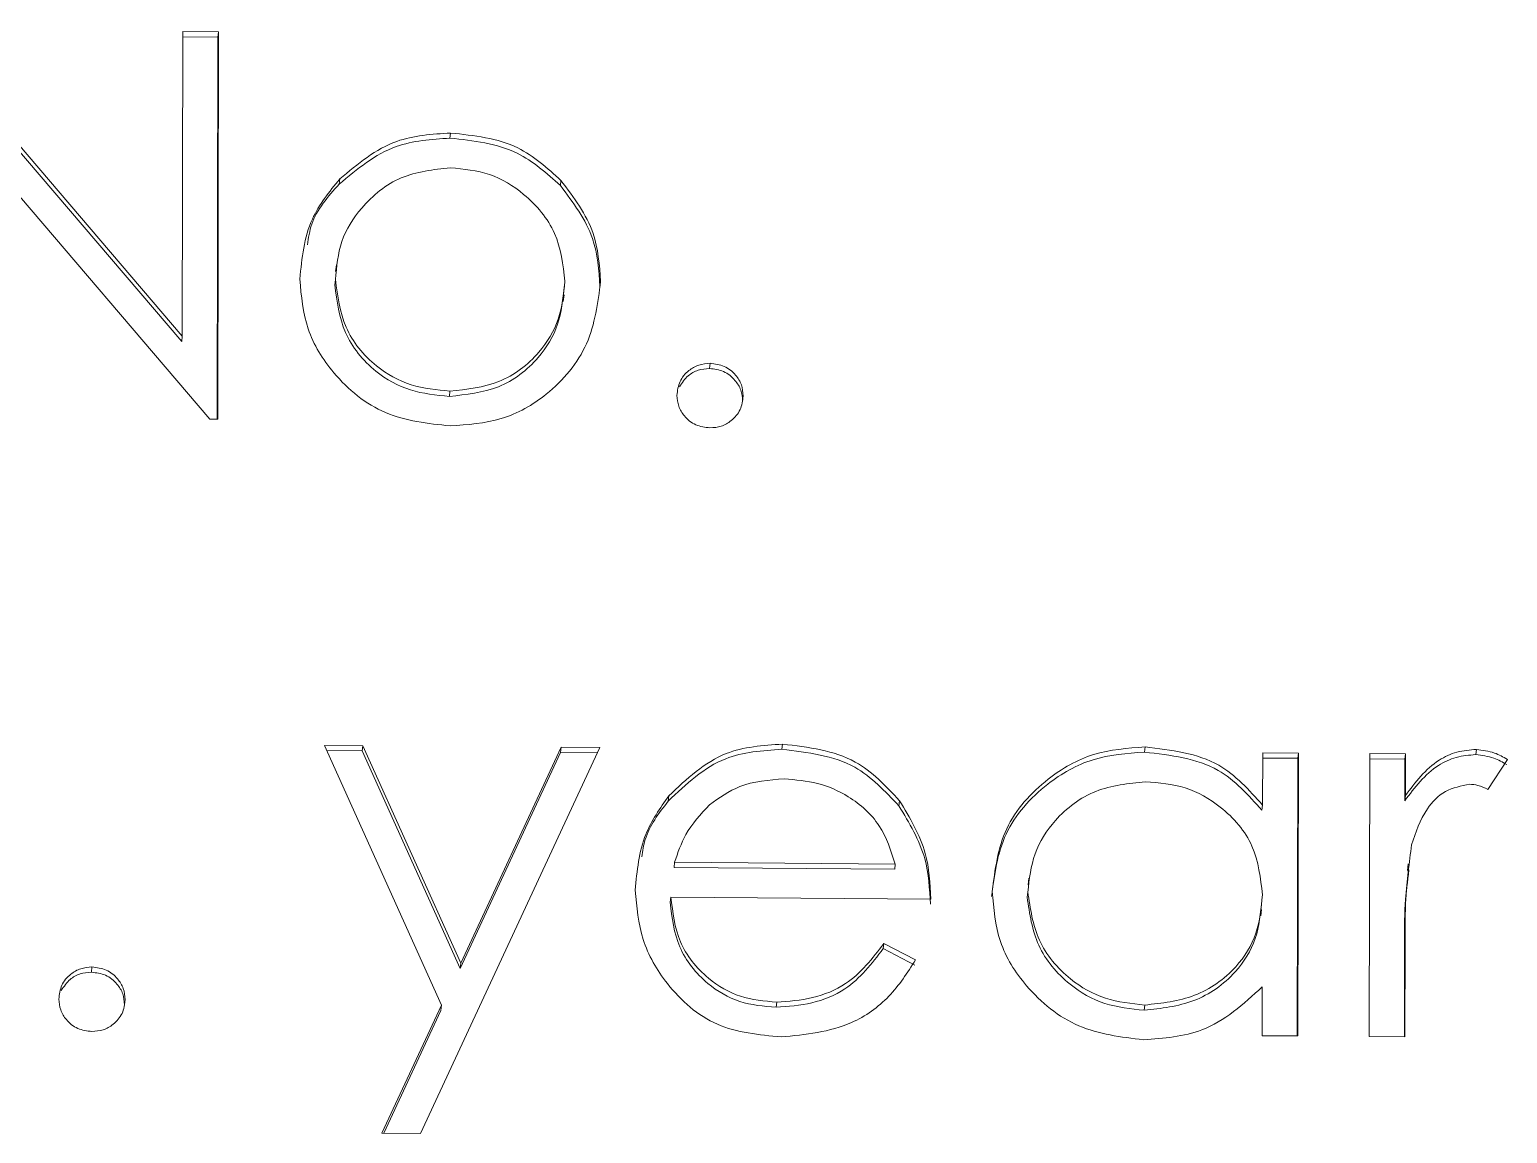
# Model space of a CAD drawing. Extents: x 766778 to 845620, y 133762 to 209800.
# Drawn here: x 788362.82 to 788375.82, y 190724.56 to 190734.27 of the extents above; entities that cross this region are included whole.
import ezdxf

# ---------------------------------------------------------------- set-up
doc = ezdxf.new("R2010")
doc.units = 0
doc.header["$MEASUREMENT"] = 0
doc.layers.get('0').update_dxf_attribs({"color": 1, "linetype": 'CONTINUOUS'})

# ---------------------------------------------------------------- blocks, each defined once
blk = doc.blocks.new('fifui')
at = {"color": 252, "linetype": 'Continuous', "lineweight": 5}
for p, q in [((405079.84, -8275.419), (405082.151, -8278.114)), ((405079.835, -8275.465), (405082.146, -8278.16)), ((405082.151, -8275.433), (405082.465, -8275.435)), ((405082.151, -8278.114), (405082.151, -8275.433)), ((405082.151, -8275.479), (405082.46, -8275.481)), ((405082.46, -8275.481), (405082.465, -8275.435)), ((405082.46, -8275.481), (405082.46, -8278.842)), ((405082.465, -8275.435), (405082.465, -8278.842)), ((405082.394, -8278.841), (405080.088, -8276.152)), ((405084.502, -8276.366), (405084.508, -8276.321)), ((405083.528, -8276.773), (405083.533, -8276.727)), ((405085.474, -8276.782), (405085.479, -8276.737)), ((405083.505, -8277.484), (405083.498, -8277.541)), ((405083.492, -8277.658), (405083.497, -8277.612)), ((405085.824, -8277.67), (405085.83, -8277.624)), ((405085.502, -8277.801), (405085.508, -8277.744)), ((405082.146, -8278.16), (405082.151, -8278.114)), ((405086.789, -8278.389), (405086.794, -8278.343)), ((405084.501, -8278.638), (405084.506, -8278.592)), ((405087.08, -8278.675), (405087.086, -8278.629)), ((405082.465, -8278.842), (405082.394, -8278.841)), ((405083.407, -8281.711), (405083.746, -8281.713)), ((405084.441, -8283.995), (405083.407, -8281.711)), ((405083.428, -8281.757), (405083.741, -8281.759)), ((405083.741, -8281.759), (405083.746, -8281.713)), ((405083.741, -8281.759), (405084.606, -8283.671)), ((405083.746, -8281.713), (405084.611, -8283.625)), ((405085.83, -8281.726), (405084.26, -8285.123)), ((405084.606, -8283.671), (405085.485, -8281.77)), ((405084.611, -8283.625), (405085.49, -8281.724)), ((405085.485, -8281.77), (405085.49, -8281.724)), ((405085.485, -8281.77), (405085.808, -8281.771)), ((405085.49, -8281.724), (405085.83, -8281.726)), ((405087.432, -8281.738), (405087.437, -8281.692)), ((405090.621, -8281.757), (405090.626, -8281.711)), ((405091.661, -8281.761), (405091.975, -8281.763)), ((405091.661, -8282.221), (405091.661, -8281.761)), ((405091.97, -8281.808), (405091.975, -8281.763)), ((405091.975, -8281.763), (405091.975, -8284.252)), ((405092.603, -8281.766), (405092.917, -8281.768)), ((405092.603, -8284.256), (405092.603, -8281.766)), ((405092.912, -8281.814), (405092.917, -8281.768)), ((405092.917, -8281.768), (405092.917, -8282.135)), ((405093.535, -8281.774), (405093.541, -8281.728)), ((405091.661, -8281.807), (405091.97, -8281.808)), ((405091.97, -8281.808), (405091.97, -8284.252)), ((405092.603, -8281.812), (405092.912, -8281.814)), ((405092.912, -8281.814), (405092.912, -8282.181)), ((405093.814, -8281.815), (405093.642, -8282.079)), ((405086.433, -8282.196), (405086.438, -8282.15)), ((405092.912, -8282.181), (405092.917, -8282.135)), ((405088.462, -8282.234), (405088.467, -8282.188)), ((405091.656, -8282.267), (405091.661, -8282.221)), ((405086.485, -8282.78), (405086.49, -8282.734)), ((405086.485, -8282.78), (405088.426, -8282.792)), ((405086.49, -8282.734), (405088.431, -8282.746)), ((405088.426, -8282.792), (405088.431, -8282.746)), ((405092.944, -8282.736), (405092.937, -8282.794)), ((405089.605, -8282.867), (405089.599, -8282.925)), ((405086.452, -8283.086), (405086.458, -8283.04)), ((405088.745, -8283.054), (405086.458, -8283.04)), ((405089.592, -8283.036), (405089.597, -8282.99)), ((405091.647, -8283.196), (405091.653, -8283.139)), ((405088.326, -8283.49), (405088.332, -8283.444)), ((405088.332, -8283.444), (405088.611, -8283.588)), ((405092.912, -8283.467), (405092.912, -8284.258)), ((405092.917, -8283.421), (405092.917, -8284.258)), ((405088.326, -8283.49), (405088.605, -8283.634)), ((405081.361, -8283.71), (405081.366, -8283.664)), ((405084.606, -8283.671), (405084.611, -8283.625)), ((405091.661, -8284.25), (405091.661, -8283.82)), ((405081.653, -8283.996), (405081.658, -8283.95)), ((405083.92, -8285.121), (405084.441, -8283.995)), ((405084.436, -8284.041), (405084.441, -8283.995)), ((405087.385, -8284.008), (405087.39, -8283.963)), ((405090.623, -8284.028), (405090.628, -8283.982)), ((405083.936, -8285.121), (405084.436, -8284.041)), ((405091.975, -8284.252), (405091.661, -8284.25)), ((405092.917, -8284.258), (405092.603, -8284.256)), ((405084.26, -8285.123), (405083.92, -8285.121))]:
    blk.add_line(p, q, dxfattribs=at)
for points, knots in [([(405083.533, -8276.727), (405083.691, -8276.595), (405083.974, -8276.357), (405084.344, -8276.332), (405084.508, -8276.321)], [0, 0, 0, 0, 0.558876, 1, 1, 1, 1]), ([(405084.508, -8276.321), (405084.715, -8276.343), (405085.086, -8276.383), (405085.359, -8276.628), (405085.479, -8276.737)], [0, 0, 0, 0, 0.55917, 1, 1, 1, 1]), ([(405083.528, -8276.773), (405083.686, -8276.64), (405083.969, -8276.403), (405084.339, -8276.378), (405084.502, -8276.366)], [0, 0, 0, 0, 0.558884, 1, 1, 1, 1]), ([(405084.502, -8276.366), (405084.71, -8276.389), (405085.081, -8276.429), (405085.354, -8276.674), (405085.474, -8276.782)], [0, 0, 0, 0, 0.559189, 1, 1, 1, 1]), ([(405084.506, -8276.626), (405084.357, -8276.643), (405084.058, -8276.677), (405083.731, -8276.947), (405083.527, -8277.269), (405083.507, -8277.498), (405083.497, -8277.612)], [0, 0, 0, 0, 0.2794836, 0.5592553, 0.7795432, 1, 1, 1, 1]), ([(405085.516, -8277.624), (405085.498, -8277.478), (405085.464, -8277.187), (405085.188, -8276.865), (405084.859, -8276.66), (405084.624, -8276.638), (405084.506, -8276.626)], [0, 0, 0, 0, 0.279587, 0.559401, 0.779656, 1, 1, 1, 1]), ([(405083.183, -8277.608), (405083.202, -8277.425), (405083.235, -8277.097), (405083.442, -8276.84), (405083.533, -8276.727)], [0, 0, 0, 0, 0.559286, 1, 1, 1, 1]), ([(405083.25, -8277.308), (405083.259, -8277.246), (405083.29, -8277.042), (405083.43, -8276.883), (405083.528, -8276.773)], [0, 0, 0, 0, 0.304261, 1, 1, 1, 1]), ([(405085.474, -8276.782), (405085.587, -8276.931), (405085.789, -8277.198), (405085.814, -8277.525), (405085.824, -8277.67)], [0, 0, 0, 0, 0.559217, 1, 1, 1, 1]), ([(405085.479, -8276.737), (405085.592, -8276.886), (405085.794, -8277.152), (405085.819, -8277.48), (405085.83, -8277.624)], [0, 0, 0, 0, 0.559213, 1, 1, 1, 1]), ([(405084.508, -8278.898), (405084.312, -8278.877), (405083.92, -8278.836), (405083.489, -8278.48), (405083.225, -8278.056), (405083.197, -8277.757), (405083.183, -8277.608)], [0, 0, 0, 0, 0.279775, 0.559177, 0.779593, 1, 1, 1, 1]), ([(405083.497, -8277.612), (405083.516, -8277.756), (405083.553, -8278.044), (405083.82, -8278.372), (405084.157, -8278.559), (405084.39, -8278.581), (405084.506, -8278.592)], [0, 0, 0, 0, 0.2796172, 0.5591596, 0.7795066, 1, 1, 1, 1]), ([(405084.506, -8278.592), (405084.655, -8278.576), (405084.951, -8278.545), (405085.286, -8278.287), (405085.482, -8277.963), (405085.504, -8277.737), (405085.516, -8277.624)], [0, 0, 0, 0, 0.279746, 0.55911, 0.779608, 1, 1, 1, 1]), ([(405085.83, -8277.624), (405085.806, -8277.813), (405085.757, -8278.191), (405085.405, -8278.615), (405084.968, -8278.866), (405084.661, -8278.887), (405084.508, -8278.898)], [0, 0, 0, 0, 0.279525, 0.559384, 0.779508, 1, 1, 1, 1]), ([(405083.492, -8277.658), (405083.51, -8277.802), (405083.548, -8278.09), (405083.815, -8278.418), (405084.152, -8278.605), (405084.385, -8278.627), (405084.501, -8278.638)], [0, 0, 0, 0, 0.279618, 0.559168, 0.779515, 1, 1, 1, 1]), ([(405084.501, -8278.638), (405084.649, -8278.622), (405084.946, -8278.591), (405085.281, -8278.333), (405085.476, -8278.009), (405085.499, -8277.783), (405085.51, -8277.67)], [0, 0, 0, 0, 0.27975, 0.559116, 0.779603, 1, 1, 1, 1]), ([(405086.502, -8278.626), (405086.508, -8278.584), (405086.518, -8278.5), (405086.597, -8278.408), (405086.693, -8278.352), (405086.76, -8278.346), (405086.794, -8278.343)], [0, 0, 0, 0, 0.279567, 0.559271, 0.77955, 1, 1, 1, 1]), ([(405086.524, -8278.55), (405086.548, -8278.515), (405086.589, -8278.453), (405086.688, -8278.398), (405086.755, -8278.392), (405086.789, -8278.389)], [0, 0, 0, 0, 0.388253, 0.693992, 1, 1, 1, 1]), ([(405086.789, -8278.389), (405086.832, -8278.394), (405086.918, -8278.404), (405087.012, -8278.483), (405087.072, -8278.576), (405087.078, -8278.642), (405087.08, -8278.675)], [0, 0, 0, 0, 0.279584, 0.559192, 0.779474, 1, 1, 1, 1]), ([(405086.794, -8278.343), (405086.837, -8278.349), (405086.923, -8278.359), (405087.018, -8278.437), (405087.077, -8278.53), (405087.083, -8278.596), (405087.086, -8278.629)], [0, 0, 0, 0, 0.279615, 0.55922, 0.779479, 1, 1, 1, 1]), ([(405086.794, -8278.911), (405086.751, -8278.906), (405086.665, -8278.895), (405086.57, -8278.817), (405086.512, -8278.724), (405086.506, -8278.658), (405086.502, -8278.626)], [0, 0, 0, 0, 0.27956, 0.559127, 0.779582, 1, 1, 1, 1]), ([(405087.086, -8278.629), (405087.08, -8278.671), (405087.07, -8278.755), (405086.991, -8278.846), (405086.895, -8278.903), (405086.828, -8278.909), (405086.794, -8278.911)], [0, 0, 0, 0, 0.279467, 0.55937, 0.77967, 1, 1, 1, 1]), ([(405086.433, -8282.196), (405086.59, -8282.046), (405086.871, -8281.778), (405087.26, -8281.75), (405087.432, -8281.738)], [0, 0, 0, 0, 0.558579, 1, 1, 1, 1]), ([(405086.438, -8282.15), (405086.595, -8282), (405086.876, -8281.733), (405087.265, -8281.704), (405087.437, -8281.692)], [0, 0, 0, 0, 0.558576, 1, 1, 1, 1]), ([(405087.432, -8281.738), (405087.659, -8281.765), (405088.066, -8281.813), (405088.341, -8282.105), (405088.462, -8282.234)], [0, 0, 0, 0, 0.558929, 1, 1, 1, 1]), ([(405087.437, -8281.692), (405087.665, -8281.719), (405088.071, -8281.767), (405088.346, -8282.059), (405088.467, -8282.188)], [0, 0, 0, 0, 0.558914, 1, 1, 1, 1]), ([(405089.278, -8283.03), (405089.303, -8282.84), (405089.351, -8282.458), (405089.722, -8282.045), (405090.159, -8281.792), (405090.467, -8281.769), (405090.621, -8281.757)], [0, 0, 0, 0, 0.279413, 0.559193, 0.779548, 1, 1, 1, 1]), ([(405089.284, -8282.984), (405089.308, -8282.794), (405089.356, -8282.412), (405089.727, -8281.999), (405090.164, -8281.747), (405090.472, -8281.723), (405090.626, -8281.711)], [0, 0, 0, 0, 0.279414, 0.559193, 0.779542, 1, 1, 1, 1]), ([(405090.621, -8281.757), (405090.852, -8281.784), (405091.265, -8281.831), (405091.536, -8282.134), (405091.656, -8282.267)], [0, 0, 0, 0, 0.559063, 1, 1, 1, 1]), ([(405090.626, -8281.711), (405090.857, -8281.738), (405091.27, -8281.786), (405091.541, -8282.088), (405091.661, -8282.221)], [0, 0, 0, 0, 0.559052, 1, 1, 1, 1]), ([(405092.912, -8282.181), (405092.999, -8282.064), (405093.122, -8281.902), (405093.362, -8281.788), (405093.478, -8281.779), (405093.535, -8281.774)], [0, 0, 0, 0, 0.558796, 0.7794828, 1, 1, 1, 1]), ([(405092.917, -8282.135), (405093.005, -8282.018), (405093.127, -8281.856), (405093.368, -8281.742), (405093.483, -8281.733), (405093.541, -8281.728)], [0, 0, 0, 0, 0.558785, 0.779485, 1, 1, 1, 1]), ([(405093.535, -8281.774), (405093.59, -8281.781), (405093.687, -8281.793), (405093.771, -8281.84), (405093.809, -8281.861)], [0, 0, 0, 0, 0.559228, 1, 1, 1, 1]), ([(405093.541, -8281.728), (405093.595, -8281.735), (405093.692, -8281.747), (405093.777, -8281.794), (405093.814, -8281.815)], [0, 0, 0, 0, 0.559258, 1, 1, 1, 1]), ([(405087.453, -8281.998), (405087.318, -8282.008), (405087.075, -8282.027), (405086.88, -8282.166), (405086.795, -8282.227)], [0, 0, 0, 0, 0.559458, 1, 1, 1, 1]), ([(405088.431, -8282.746), (405088.393, -8282.628), (405088.316, -8282.392), (405088.048, -8282.153), (405087.75, -8282.022), (405087.552, -8282.006), (405087.453, -8281.998)], [0, 0, 0, 0, 0.280136, 0.559192, 0.779591, 1, 1, 1, 1]), ([(405090.631, -8282.017), (405090.481, -8282.033), (405090.181, -8282.065), (405089.84, -8282.322), (405089.636, -8282.647), (405089.61, -8282.875), (405089.597, -8282.99)], [0, 0, 0, 0, 0.279768, 0.559287, 0.779719, 1, 1, 1, 1]), ([(405091.661, -8283.011), (405091.644, -8282.863), (405091.611, -8282.568), (405091.328, -8282.241), (405090.987, -8282.046), (405090.75, -8282.026), (405090.631, -8282.017)], [0, 0, 0, 0, 0.2796647, 0.5592108, 0.7794894, 1, 1, 1, 1]), ([(405093.481, -8282.034), (405093.407, -8282.049), (405093.259, -8282.079), (405093.068, -8282.279), (405093.009, -8282.458), (405092.973, -8282.567)], [0, 0, 0, 0, 0.278344, 0.558771, 1, 1, 1, 1]), ([(405093.642, -8282.079), (405093.613, -8282.066), (405093.562, -8282.042), (405093.506, -8282.036), (405093.481, -8282.034)], [0, 0, 0, 0, 0.560397, 1, 1, 1, 1]), ([(405086.144, -8282.979), (405086.159, -8282.81), (405086.187, -8282.508), (405086.361, -8282.259), (405086.438, -8282.15)], [0, 0, 0, 0, 0.559428, 1, 1, 1, 1]), ([(405086.202, -8282.686), (405086.209, -8282.635), (405086.235, -8282.453), (405086.35, -8282.303), (405086.433, -8282.196)], [0, 0, 0, 0, 0.281855, 1, 1, 1, 1]), ([(405086.795, -8282.227), (405086.718, -8282.311), (405086.582, -8282.46), (405086.518, -8282.65), (405086.49, -8282.734)], [0, 0, 0, 0, 0.558798, 1, 1, 1, 1]), ([(405088.462, -8282.234), (405088.553, -8282.384), (405088.716, -8282.653), (405088.733, -8282.963), (405088.74, -8283.099)], [0, 0, 0, 0, 0.558901, 1, 1, 1, 1]), ([(405088.467, -8282.188), (405088.558, -8282.338), (405088.721, -8282.607), (405088.738, -8282.917), (405088.745, -8283.054)], [0, 0, 0, 0, 0.558907, 1, 1, 1, 1]), ([(405092.973, -8282.567), (405092.952, -8282.726), (405092.915, -8283.009), (405092.916, -8283.295), (405092.917, -8283.421)], [0, 0, 0, 0, 0.559631, 1, 1, 1, 1]), ([(405092.949, -8282.789), (405092.937, -8282.889), (405092.909, -8283.114), (405092.911, -8283.341), (405092.912, -8283.467)], [0, 0, 0, 0, 0.444791, 1, 1, 1, 1]), ([(405087.43, -8284.269), (405087.235, -8284.25), (405086.847, -8284.214), (405086.429, -8283.848), (405086.185, -8283.421), (405086.157, -8283.127), (405086.144, -8282.979)], [0, 0, 0, 0, 0.2798832, 0.5588632, 0.7794608, 1, 1, 1, 1]), ([(405086.452, -8283.086), (405086.468, -8283.221), (405086.501, -8283.49), (405086.748, -8283.797), (405087.058, -8283.98), (405087.276, -8283.999), (405087.385, -8284.008)], [0, 0, 0, 0, 0.279961, 0.559363, 0.779522, 1, 1, 1, 1]), ([(405086.458, -8283.04), (405086.474, -8283.175), (405086.506, -8283.444), (405086.753, -8283.751), (405087.064, -8283.935), (405087.281, -8283.953), (405087.39, -8283.963)], [0, 0, 0, 0, 0.279964, 0.559362, 0.779531, 1, 1, 1, 1]), ([(405090.617, -8284.288), (405090.42, -8284.264), (405090.027, -8284.217), (405089.592, -8283.862), (405089.323, -8283.436), (405089.297, -8283.135), (405089.284, -8282.984)], [0, 0, 0, 0, 0.27957, 0.559331, 0.779588, 1, 1, 1, 1]), ([(405089.592, -8283.036), (405089.613, -8283.181), (405089.656, -8283.472), (405089.931, -8283.798), (405090.269, -8283.992), (405090.505, -8284.016), (405090.623, -8284.028)], [0, 0, 0, 0, 0.279426, 0.559143, 0.779575, 1, 1, 1, 1]), ([(405089.597, -8282.99), (405089.619, -8283.135), (405089.661, -8283.426), (405089.936, -8283.753), (405090.275, -8283.946), (405090.51, -8283.97), (405090.628, -8283.982)], [0, 0, 0, 0, 0.279429, 0.559149, 0.779567, 1, 1, 1, 1]), ([(405090.623, -8284.028), (405090.772, -8284.011), (405091.072, -8283.978), (405091.421, -8283.73), (405091.625, -8283.402), (405091.645, -8283.172), (405091.656, -8283.057)], [0, 0, 0, 0, 0.279826, 0.559387, 0.779605, 1, 1, 1, 1]), ([(405090.628, -8283.982), (405090.778, -8283.965), (405091.077, -8283.932), (405091.427, -8283.684), (405091.63, -8283.356), (405091.651, -8283.126), (405091.661, -8283.011)], [0, 0, 0, 0, 0.279821, 0.5593889, 0.7796009, 1, 1, 1, 1]), ([(405087.39, -8283.963), (405087.496, -8283.955), (405087.707, -8283.938), (405088.067, -8283.792), (405088.231, -8283.576), (405088.332, -8283.444)], [0, 0, 0, 0, 0.280534, 0.560961, 1, 1, 1, 1]), ([(405087.385, -8284.008), (405087.491, -8284), (405087.702, -8283.984), (405088.061, -8283.838), (405088.226, -8283.622), (405088.326, -8283.49)], [0, 0, 0, 0, 0.280539, 0.560973, 1, 1, 1, 1]), ([(405088.611, -8283.588), (405088.539, -8283.701), (405088.397, -8283.925), (405087.995, -8284.212), (405087.644, -8284.247), (405087.43, -8284.269)], [0, 0, 0, 0, 0.280917, 0.561403, 1, 1, 1, 1]), ([(405081.075, -8283.947), (405081.08, -8283.905), (405081.09, -8283.821), (405081.169, -8283.729), (405081.265, -8283.672), (405081.333, -8283.667), (405081.366, -8283.664)], [0, 0, 0, 0, 0.279585, 0.559299, 0.779566, 1, 1, 1, 1]), ([(405081.097, -8283.871), (405081.12, -8283.836), (405081.162, -8283.774), (405081.26, -8283.718), (405081.327, -8283.713), (405081.361, -8283.71)], [0, 0, 0, 0, 0.3882589, 0.6939951, 1, 1, 1, 1]), ([(405081.361, -8283.71), (405081.404, -8283.715), (405081.49, -8283.725), (405081.585, -8283.804), (405081.645, -8283.897), (405081.65, -8283.963), (405081.653, -8283.996)], [0, 0, 0, 0, 0.2795867, 0.5592172, 0.7794791, 1, 1, 1, 1]), ([(405081.366, -8283.664), (405081.409, -8283.669), (405081.496, -8283.679), (405081.59, -8283.758), (405081.65, -8283.851), (405081.655, -8283.917), (405081.658, -8283.95)], [0, 0, 0, 0, 0.279615, 0.55922, 0.779479, 1, 1, 1, 1]), ([(405091.661, -8283.82), (405091.495, -8283.972), (405091.199, -8284.244), (405090.795, -8284.274), (405090.617, -8284.288)], [0, 0, 0, 0, 0.558761, 1, 1, 1, 1]), ([(405081.366, -8284.232), (405081.323, -8284.227), (405081.238, -8284.216), (405081.143, -8284.138), (405081.084, -8284.045), (405081.078, -8283.979), (405081.075, -8283.947)], [0, 0, 0, 0, 0.279564, 0.5591344, 0.7795924, 1, 1, 1, 1]), ([(405081.658, -8283.95), (405081.653, -8283.992), (405081.643, -8284.076), (405081.563, -8284.167), (405081.468, -8284.224), (405081.4, -8284.229), (405081.366, -8284.232)], [0, 0, 0, 0, 0.279464, 0.5593439, 0.7796697, 1, 1, 1, 1])]:
    blk.add_open_spline(points, degree=3, knots=knots, dxfattribs=at)
blk = doc.blocks.new('A$C7EB86452')
at = {"rotation": 352.0000000000881}
blk.add_blockref('fifui', (-398601.243, 63941.463), dxfattribs=at)
blk = doc.blocks.new('ENGINE')
at = {"color": 4, "linetype": 'Continuous', "ltscale": 12, "rotation": 7.698618751251217}
blk.add_blockref('A$C7EB86452', (945855.316, 205857.513), dxfattribs=at)

msp = doc.modelspace()

# ---------------------------------------------------------------- block references
at = {"color": 7, "linetype": 'Continuous', "rotation": 0.1984573570547499}
msp.add_blockref('ENGINE', (-158232.80366, -17964.77499), dxfattribs=at)

doc.saveas('drawing.dxf')
